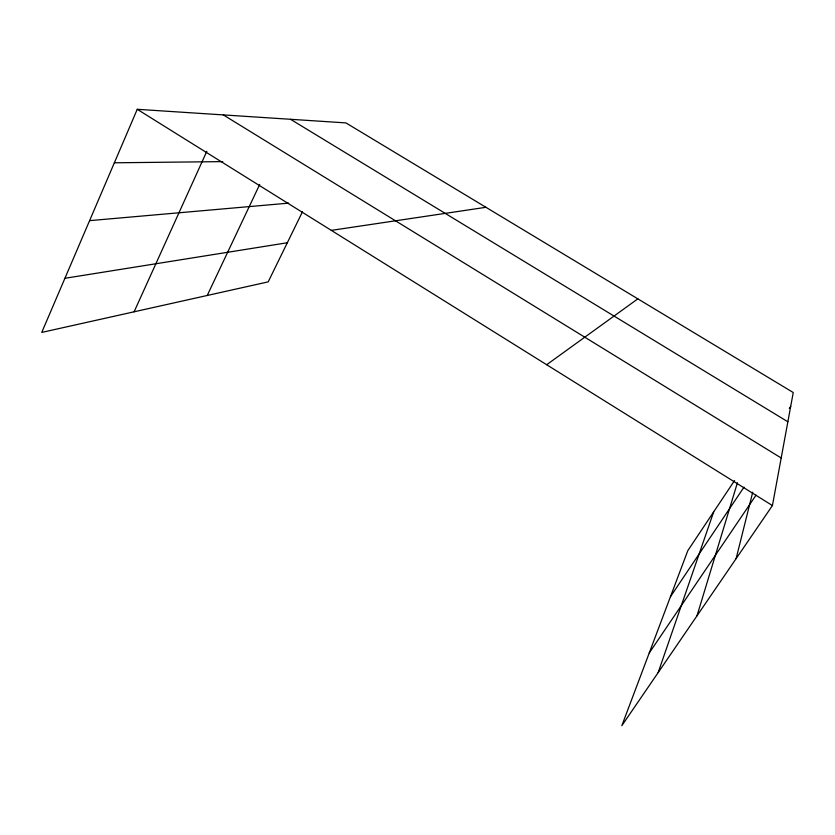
<?xml version="1.0" encoding="UTF-8"?>
<svg xmlns="http://www.w3.org/2000/svg" width="835" height="835" viewBox="0 0 835 835"><rect width="100%" height="100%" fill="white"/><g stroke="black" fill="none" stroke-linecap="round" stroke-linejoin="round"><path stroke-width="1.25" d="M734.56 480.553L687.821 550.641L621.824 725.698L772.427 505.561L793.25 392.533L345.92 122.902L137.253 109.301L41.75 332.413L268.202 281.865L302.458 211.798M736.115 558.646L752.732 492.17M696.985 615.844L737.42 482.734M658.147 672.603L713.695 511.845M134.101 311.799L206.829 151.281M207.237 295.475L259.716 184.431M789.284 408.44L790.714 406.311M670.453 596.712L744.006 487.129M649.244 652.991L756.061 495.124M546.674 364.728L637.836 298.857M64.911 278.295L287.334 242.745M331.328 230.376L485.949 207.299M89.585 220.649L288.68 203.135M114.353 162.794L222.788 161.614M290.517 119.29L787.864 421.779M223.31 114.906L781.195 457.987M137.253 109.301L772.427 505.561"/></g></svg>
